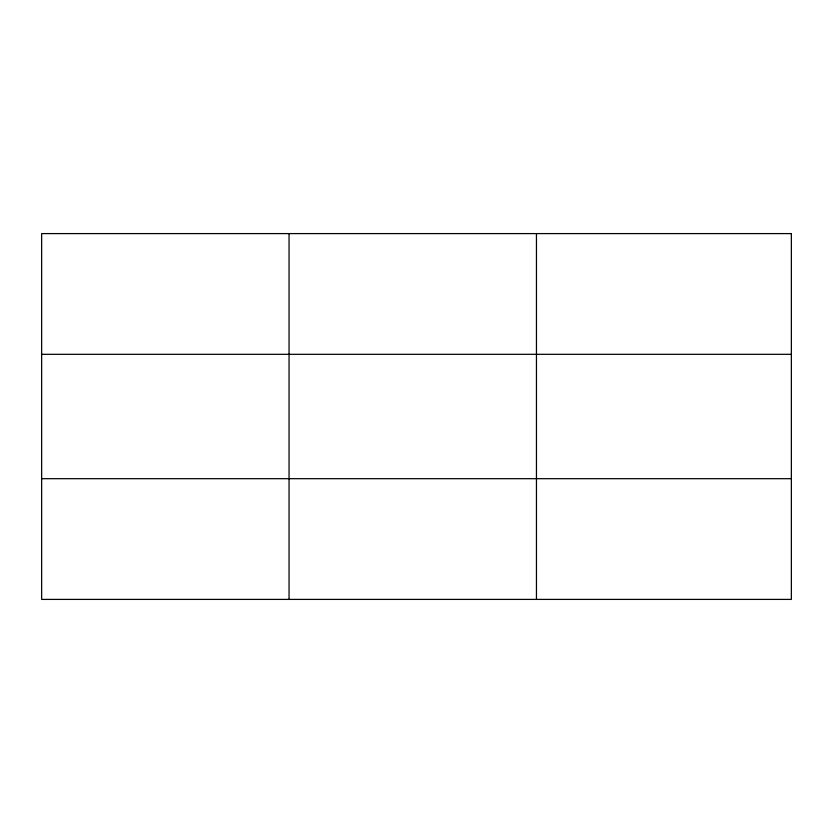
<?xml version="1.0" encoding="UTF-8"?>
<svg xmlns="http://www.w3.org/2000/svg" width="833" height="833" viewBox="0 0 833 833"><rect width="100%" height="100%" fill="white"/><g stroke="black" fill="none" stroke-linecap="round" stroke-linejoin="round"><path stroke-width="1.25" d="M289.051 599.406L289.051 233.594M536.452 599.406L536.452 233.594M41.65 354.317L791.35 354.317M41.65 478.683L791.35 478.683M791.35 233.594L41.65 233.594L41.65 599.406L791.35 599.406L791.35 233.594"/></g></svg>
